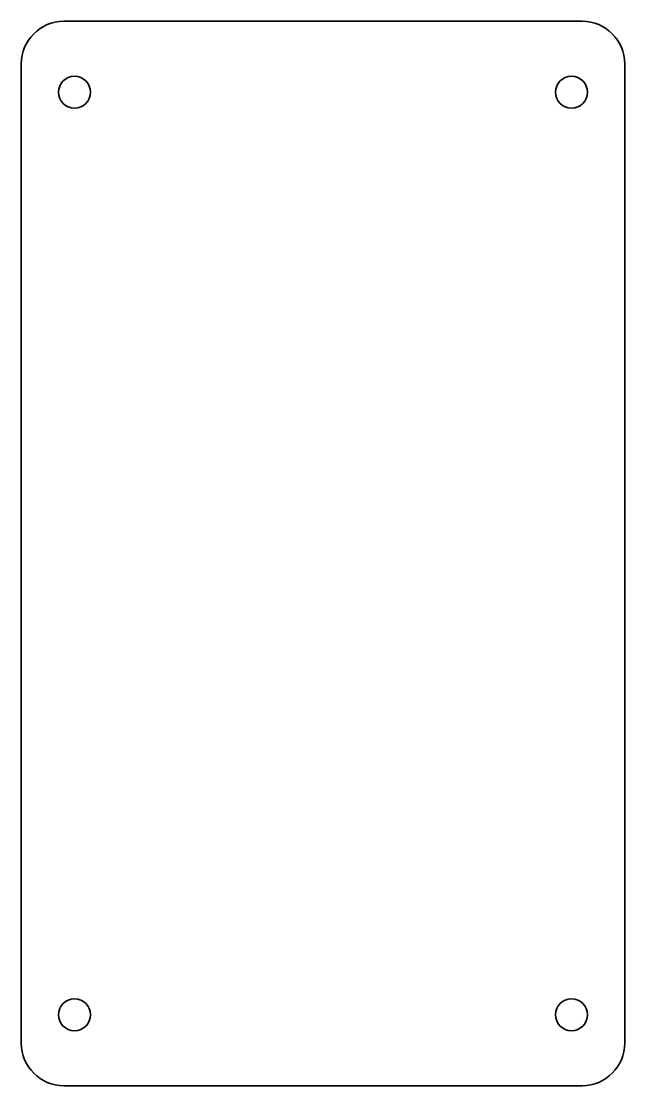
# Model space of a CAD drawing. Header units: millimetres. Extents: x 0 to 85, y 0 to 150.
import ezdxf

# ---------------------------------------------------------------- set-up
doc = ezdxf.new("R2010")
doc.units = ezdxf.units.MM
doc.layers.add('Visible (ANSI)', color=7, linetype='Continuous', lineweight=35)

# ---------------------------------------------------------------- blocks, each defined once
blk = doc.blocks.new('CDR-IN-V028-CFREG001_Chapas Cuerpo Medio 3_8_CDR-IN-V028-CFREG001')
at = {"layer": 'Visible (ANSI)'}
for p, q in [((-36.5, 75), (36.5, 75)), ((-42.5, -69), (-42.5, 69)), ((42.5, 69), (42.5, -69)), ((36.5, -75), (-36.5, -75))]:
    blk.add_line(p, q, dxfattribs=at)
for centre in [(-35, 65), (35, 65), (-35, -65), (35, -65)]:
    blk.add_circle(centre, 2.25, dxfattribs=at)
at = {"layer": 'Visible (ANSI)', "extrusion": (0, 0, -1)}
for centre, start, end in [((36.5, 69), 0, 90), ((-36.5, 69), 90, 180), ((36.5, -69), 270, 0), ((-36.5, -69), 180, 270)]:
    blk.add_arc(centre, 6, start, end, dxfattribs=at)

msp = doc.modelspace()

# ---------------------------------------------------------------- block references
msp.add_blockref('CDR-IN-V028-CFREG001_Chapas Cuerpo Medio 3_8_CDR-IN-V028-CFREG001', (42.5, 75))

doc.saveas('drawing.dxf')
